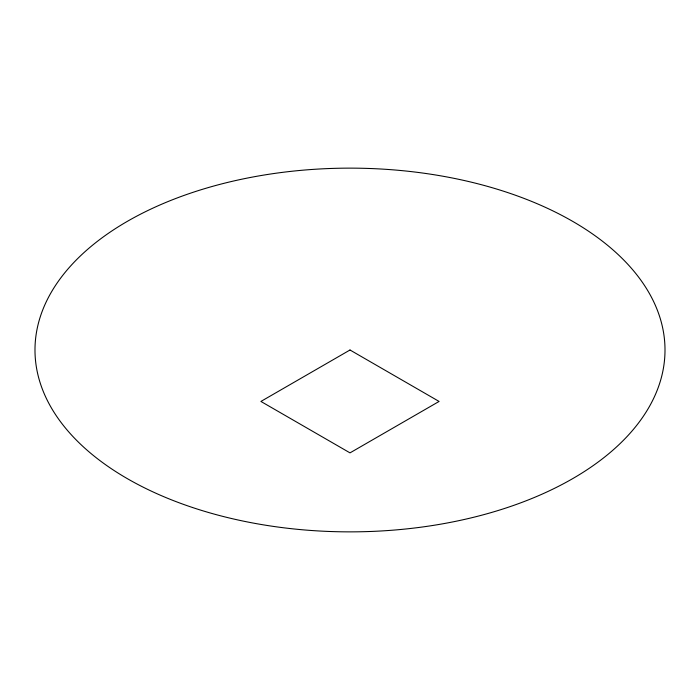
<?xml version="1.0" encoding="UTF-8"?>
<svg xmlns="http://www.w3.org/2000/svg" width="700" height="700" viewBox="0 0 700 700"><rect width="100%" height="100%" fill="white"/><g stroke="black" fill="none" stroke-linecap="round" stroke-linejoin="round"><path stroke-width="1.05" d="M350 350L260.908 401.441L350 452.874L439.092 401.441L350 350M192.5 507.5A315 181.86 0 0 0 665 350A315 181.86 0 0 0 192.5 192.5A315 181.86 0 0 0 192.5 507.5"/></g></svg>
